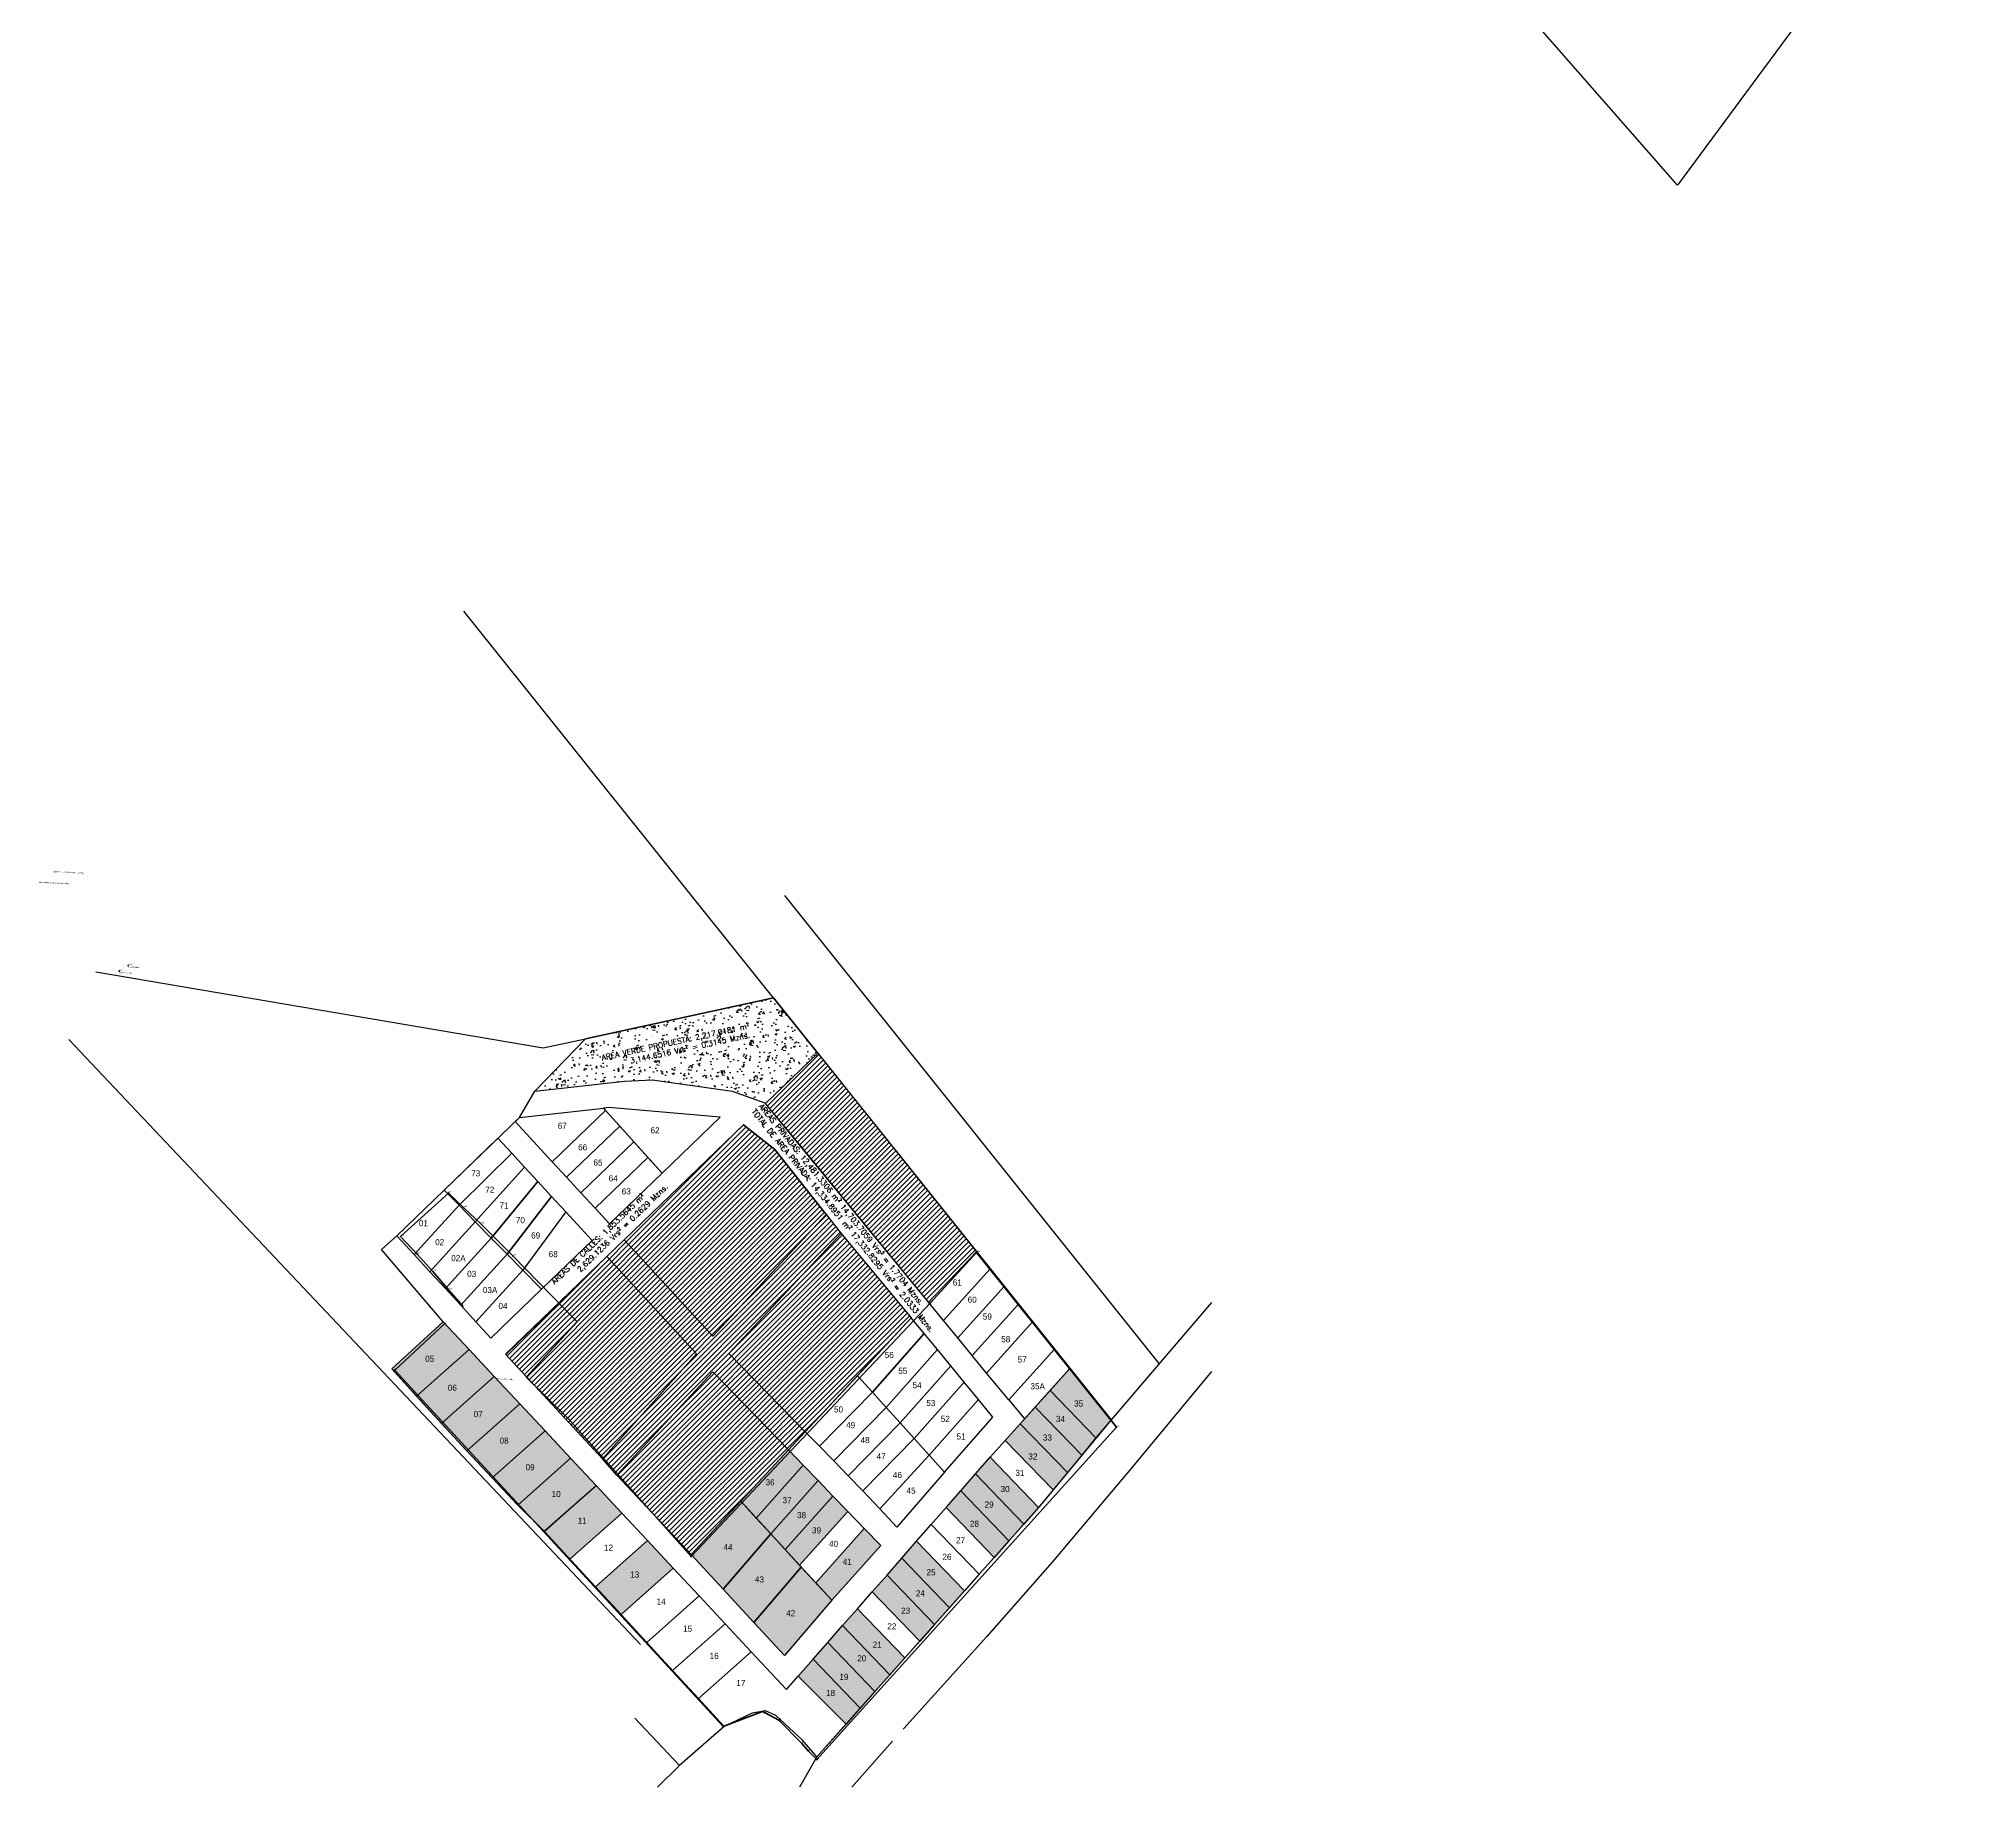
# Model space of a CAD drawing. Header units: metres. Extents: x 610261 to 617471, y 1314831 to 1317846.
# Drawn here: x 610261 to 610977, y 1315317 to 1315963 of the extents above; entities that cross this region are included whole.
import ezdxf
from ezdxf.enums import TextEntityAlignment as Align

# ---------------------------------------------------------------- set-up
doc = ezdxf.new("R2010")
doc.units = ezdxf.units.M
doc.header["$PDMODE"] = 34
doc.header["$PDSIZE"] = 0.15
for name, color, linetype in [('2', 1, 'Continuous'), ('AREA PRIVADA-CALLE', 7, 'Continuous'), ('Cotas', 7, 'Continuous'), ('RE-LOTIFICACION', 6, 'Continuous'), ('TEXTO-LOTE', 3, 'Continuous')]:
    doc.layers.add(name, color=color, linetype=linetype)
for name, color, linetype, lineweight in [('cerco pegado a calle', 174, 'Continuous', 100), ('entrada porton', 174, 'Continuous', 100), ('Point', 5, 'Continuous', 100), ('Point_Name', 1, 'Continuous', 100), ('sobre ancho de calle muro de policia', 174, 'Continuous', 100)]:
    doc.layers.add(name, color=color, linetype=linetype, lineweight=lineweight)
doc.styles.add('Annotative', font='romans.shx', dxfattribs={"height": 1.5})
pattern_1 = [(45, (-815.2802, -977.0447), (-0.9429268927, 0.9429268927), [])]

msp = doc.modelspace()

# ---------------------------------------------------------------- hatches: boundary and pattern name
at = {"layer": 'AREA PRIVADA-CALLE'}
h = msp.add_hatch(dxfattribs=at)
h.set_pattern_fill('ANSI31', color=4, scale=0.42)
h.set_pattern_definition(pattern_1)
h.paths.add_polyline_path([(610529.85482, 1315569.56222), (610549.15061, 1315588.15264), (610607.8383, 1315514.83325), (610590.03185, 1315496.28078), (610543.09237, 1315553.6693)])
h = msp.add_hatch(dxfattribs=at)
h.set_pattern_fill('ANSI31', color=4, scale=0.42)
h.set_pattern_definition(pattern_1)
h.paths.add_polyline_path([(610510.45999, 1315483.67045), (610552.30189, 1315528.61675), (610533.28237, 1315552.6683), (610521.74337, 1315561.7473), (610477.66229, 1315519.27764)])
h.paths.add_polyline_path([(610510.47609, 1315470.49576), (610474.93037, 1315432.3673), (610502.42237, 1315403.0433), (610538.34195, 1315441.64282)])
h.paths.add_polyline_path([(610516.36437, 1315477.2603), (610557.88437, 1315521.5573), (610583.71707, 1315490.40336), (610544.57909, 1315448.34531)])
edge = h.paths.add_edge_path()
edge.add_line((610433.89605, 1315476.96304), (610471.24134, 1315513.09141))
edge.add_line((610471.24134, 1315513.09141), (610504.36828, 1315477.12677))
edge.add_line((610504.36828, 1315477.12677), (610469.70947, 1315438.39997))
edge.add_line((610469.70947, 1315438.39997), (610433.82337, 1315477.0413))
at = {"layer": 'AREA PRIVADA-CALLE', "true_color": 0xf7f281}
h = msp.add_hatch(dxfattribs=at)
h.set_pattern_fill('ANSI31', color=51, scale=0.42)
h.set_pattern_definition(pattern_1)
h.paths.add_polyline_path([(610471.24134, 1315513.09141), (610477.66229, 1315519.27764), (610510.45999, 1315483.67045), (610552.30189, 1315528.61675), (610557.88437, 1315521.5573), (610516.36437, 1315477.2603), (610544.57909, 1315448.34531), (610538.34195, 1315441.64282), (610510.47609, 1315470.49576), (610474.93037, 1315432.3673), (610469.70947, 1315438.39997), (610504.36828, 1315477.12677)])
at = {"layer": 'Cotas'}
h = msp.add_hatch(dxfattribs=at)
h.set_pattern_fill('AR-CONC', color=2, scale=0.0445)
h.set_pattern_definition([(50, (-815.28, -977.045), (8.10721777, -0.709289306), [0.847725, -9.324975]), (355, (-815.28, -977.045), (-1.568332253, 8.502029613), [0.67818, -7.460005996]), (100.4514447, (-814.605, -977.104), (6.538885496, 7.79273996), [0.72045539, -7.925015885]), (46.1842, (-815.28, -974.784), (12.06301732, -1.87088359), [1.2715875, -13.9874625]), (96.6355576, (-814.275, -974.94), (10.56448397, 11.01046254), [1.08068353, -11.88753456]), (351.1841512, (-815.28, -974.784), (10.56448397, 11.01046254), [1.01726853, -11.18995807]), (21, (-814.15, -975.349), (6.74684041, -4.55080132), [0.847725, -9.324975]), (326, (-814.15, -975.349), (2.75019026, 8.196364492), [0.67818, -7.45998]), (71.451445, (-813.588, -975.7285), (9.49703066, 3.645563215), [0.72045539, -7.925002223]), (37.5, (-815.2802, -977.0447), (0.1374428447, 3.76269923), [0, -7.369556, 0, -7.57301, 0, -7.4882375]), (7.5, (-815.2802, -977.0447), (2.973474982, 4.458035579), [0, -4.317746, 0, -7.200011, 0, -2.8540075]), (327.5, (-817.8008, -977.0447), (6.033781485, -0.2549291077), [0, -2.82575, 0, -8.81634, 0, -11.698605]), (317.5, (-818.931, -977.0447), (6.591748572, 1.131478851), [0, -3.673475, 0, -5.854954, 0, -8.307705])])
h.paths.add_polyline_path([(610444.67237, 1315574.1953), (610477.76037, 1315577.9053), (610488.09737, 1315578.3053), (610517.52237, 1315574.2063), (610529.62237, 1315569.8413), (610529.85482, 1315569.56222), (610549.15061, 1315588.15264), (610532.77048, 1315608.61657), (610463.40037, 1315593.5363)])
at = {"layer": 'Cotas', "true_color": 0xadddf7}
h = msp.add_hatch(color=141, dxfattribs=at)
h.dxf.hatch_style = 1
h.paths.add_polyline_path([(610420.41472, 1315478.72212), (610410.80137, 1315489.0213), (610391.78637, 1315471.6353), (610400.98766, 1315461.56808)])
h.paths.add_polyline_path([(610403.56386, 1315473.64994), (610408.06356, 1315473.59726), (610408.10306, 1315476.97203), (610403.60337, 1315477.02471)], flags=24)
h = msp.add_hatch(color=141, dxfattribs=at)
h.dxf.hatch_style = 1
h.paths.add_polyline_path([(610429.69966, 1315468.77477), (610420.41472, 1315478.72212), (610400.98766, 1315461.56808), (610410.2101, 1315451.47771)])
h.paths.add_polyline_path([(610411.9473, 1315462.97055), (610416.44699, 1315462.91788), (610416.4865, 1315466.29265), (610411.98681, 1315466.34532)], flags=24)
h = msp.add_hatch(color=141, dxfattribs=at)
h.dxf.hatch_style = 1
h.paths.add_polyline_path([(610642.29761, 1315471.78273), (610634.99566, 1315463.64226), (610651.95842, 1315446.06763), (610657.50659, 1315452.78194)])
h.paths.add_polyline_path([(610643.29815, 1315457.15117), (610648.17281, 1315457.09411), (610648.21232, 1315460.46887), (610643.33766, 1315460.52594)], flags=24)
h = msp.add_hatch(color=141, dxfattribs=at)
h.dxf.hatch_style = 1
h.paths.add_polyline_path([(610419.48706, 1315441.38305), (610439.06528, 1315458.74099), (610429.69966, 1315468.77477), (610410.2101, 1315451.47771)])
h.paths.add_polyline_path([(610421.48761, 1315453.20364), (610425.98731, 1315453.15097), (610426.02681, 1315456.52574), (610421.52712, 1315456.57841)], flags=24)
h = msp.add_hatch(color=141, dxfattribs=at)
h.dxf.hatch_style = 1
h.paths.add_polyline_path([(610651.95842, 1315446.06763), (610634.99566, 1315463.64226), (610629.4602, 1315457.47113), (610646.67779, 1315439.67709)])
h.paths.add_polyline_path([(610636.57207, 1315451.44554), (610641.44673, 1315451.38848), (610641.48624, 1315454.76325), (610636.61157, 1315454.82031)], flags=24)
h = msp.add_hatch(color=141, dxfattribs=at)
h.dxf.hatch_style = 1
h.paths.add_polyline_path([(610419.48706, 1315441.38305), (610428.90519, 1315431.35129), (610448.42811, 1315448.67091), (610439.06528, 1315458.74099)])
h.paths.add_polyline_path([(610431.05643, 1315443.40757), (610435.55612, 1315443.35489), (610435.59563, 1315446.72966), (610431.09593, 1315446.78234)], flags=24)
h = msp.add_hatch(color=141, dxfattribs=at)
h.dxf.hatch_style = 1
h.paths.add_polyline_path([(610646.67779, 1315439.67709), (610629.4602, 1315457.47113), (610625.57637, 1315453.1413), (610623.93142, 1315451.30745), (610641.40353, 1315433.29425)])
h.paths.add_polyline_path([(610631.74898, 1315444.56073), (610636.62364, 1315444.50367), (610636.66315, 1315447.87844), (610631.78848, 1315447.9355)], flags=24)
h = msp.add_hatch(color=141, dxfattribs=at)
h.dxf.hatch_style = 1
h.paths.add_polyline_path([(610457.83207, 1315438.57114), (610448.42811, 1315448.67091), (610428.90519, 1315431.35129), (610438.3507, 1315421.29035)])
h.paths.add_polyline_path([(610440.654, 1315433.58205), (610445.15369, 1315433.52938), (610445.1932, 1315436.90415), (610440.69351, 1315436.95682)], flags=24)
h = msp.add_hatch(color=141, dxfattribs=at)
h.dxf.hatch_style = 1
h.paths.add_polyline_path([(610623.93142, 1315451.30745), (610618.40932, 1315445.15121), (610636.12926, 1315426.91142), (610641.40353, 1315433.29425)])
h.paths.add_polyline_path([(610626.38492, 1315437.58649), (610631.25958, 1315437.52942), (610631.29909, 1315440.90419), (610626.42442, 1315440.96126)], flags=24)
h = msp.add_hatch(color=141, dxfattribs=at)
h.dxf.hatch_style = 1
h.paths.add_polyline_path([(610543.80507, 1315435.98619), (610538.34195, 1315441.64282), (610520.73401, 1315422.72116), (610526.46653, 1315416.4917)])
h.paths.add_polyline_path([(610529.2973, 1315428.01477), (610534.17197, 1315427.95771), (610534.21147, 1315431.33247), (610529.33681, 1315431.38954)], flags=24)
h = msp.add_hatch(color=141, dxfattribs=at)
h.dxf.hatch_style = 1
h.paths.add_polyline_path([(610448.10237, 1315411.6673), (610467.3077, 1315428.48371), (610457.83207, 1315438.57114), (610438.3507, 1315421.29035)])
h.paths.add_polyline_path([(610450.28059, 1315423.72683), (610454.03033, 1315423.68294), (610454.06984, 1315427.05771), (610450.3201, 1315427.1016)], flags=24)
h = msp.add_hatch(color=141, dxfattribs=at)
h.dxf.hatch_style = 1
h.paths.add_polyline_path([(610543.80507, 1315435.98619), (610526.46653, 1315416.4917), (610531.80923, 1315410.68587), (610549.28622, 1315430.31088)])
h.paths.add_polyline_path([(610535.58541, 1315421.42354), (610540.46008, 1315421.36648), (610540.49959, 1315424.74125), (610535.62492, 1315424.79831)], flags=24)
h = msp.add_hatch(color=141, dxfattribs=at)
h.dxf.hatch_style = 1
h.paths.add_polyline_path([(610612.89384, 1315438.98903), (610607.45352, 1315432.77369), (610625.28138, 1315414.2583), (610630.76878, 1315420.43212)])
h.paths.add_polyline_path([(610616.11042, 1315425.55108), (610620.61011, 1315425.4984), (610620.64962, 1315428.87317), (610616.14993, 1315428.92585)], flags=24)
h = msp.add_hatch(color=141, dxfattribs=at)
h.dxf.hatch_style = 1
h.paths.add_polyline_path([(610476.77868, 1315418.33704), (610467.3077, 1315428.48371), (610448.19716, 1315411.56447), (610457.60522, 1315401.35943)])
h.paths.add_polyline_path([(610459.93646, 1315413.84164), (610463.31123, 1315413.80213), (610463.35074, 1315417.1769), (610459.97597, 1315417.2164)], flags=24)
h = msp.add_hatch(color=141, dxfattribs=at)
h.dxf.hatch_style = 1
h.paths.add_polyline_path([(610554.76737, 1315424.63558), (610549.28622, 1315430.31088), (610531.80923, 1315410.68587), (610537.15192, 1315404.88003)])
h.paths.add_polyline_path([(610540.95622, 1315415.92518), (610545.83088, 1315415.86812), (610545.87039, 1315419.24289), (610540.99572, 1315419.29995)], flags=24)
h = msp.add_hatch(color=141, dxfattribs=at)
h.dxf.hatch_style = 1
h.paths.add_polyline_path([(610607.45352, 1315432.77369), (610602.01319, 1315426.55835), (610619.79397, 1315408.08448), (610625.28138, 1315414.2583)])
h.paths.add_polyline_path([(610610.20925, 1315419.82128), (610615.08392, 1315419.76422), (610615.12342, 1315423.13898), (610610.24876, 1315423.19605)], flags=24)
h = msp.add_hatch(color=141, dxfattribs=at)
h.dxf.hatch_style = 1
h.paths.add_polyline_path([(610531.83631, 1315410.65644), (610531.80923, 1315410.68587), (610526.46653, 1315416.4917), (610520.73401, 1315422.72116), (610502.42237, 1315403.0433), (610514.28142, 1315390.17457)])
h.paths.add_polyline_path([(610513.76405, 1315404.07796), (610518.63872, 1315404.0209), (610518.67823, 1315407.39566), (610513.80356, 1315407.45273)], flags=24)
h = msp.add_hatch(color=141, dxfattribs=at)
h.dxf.hatch_style = 1
h.paths.add_polyline_path([(610537.15192, 1315404.88003), (610542.49462, 1315399.0742), (610560.24851, 1315418.96027), (610554.76737, 1315424.63558)])
h.paths.add_polyline_path([(610552.75277, 1315405.3185), (610557.25246, 1315405.26582), (610557.29197, 1315408.64059), (610552.79228, 1315408.69327)], flags=25)
h = msp.add_hatch(color=141, dxfattribs=at)
h.dxf.hatch_style = 1
h.paths.add_polyline_path([(610560.24851, 1315418.96027), (610554.76737, 1315424.63558), (610537.15192, 1315404.88003), (610542.49462, 1315399.0742)])
h.paths.add_polyline_path([(610546.4704, 1315410.28004), (610551.34506, 1315410.22297), (610551.38457, 1315413.59774), (610546.50991, 1315413.65481)], flags=24)
h = msp.add_hatch(color=141, dxfattribs=at)
h.dxf.hatch_style = 1
h.paths.add_polyline_path([(610614.30657, 1315401.91066), (610619.79397, 1315408.08448), (610602.01319, 1315426.55835), (610596.57286, 1315420.34302)])
h.paths.add_polyline_path([(610604.78997, 1315412.74377), (610609.66463, 1315412.68671), (610609.70414, 1315416.06147), (610604.82947, 1315416.11854)], flags=24)
h = msp.add_hatch(color=141, dxfattribs=at)
h.dxf.hatch_style = 1
h.paths.add_polyline_path([(610572.44737, 1315406.3293), (610566.34794, 1315412.64478), (610548.43997, 1315392.61346), (610554.38533, 1315386.15272)])
h.paths.add_polyline_path([(610557.80814, 1315398.67302), (610561.93286, 1315398.62474), (610561.97237, 1315401.99951), (610557.84765, 1315402.04779)], flags=24)
h = msp.add_hatch(color=141, dxfattribs=at)
h.dxf.hatch_style = 1
h.paths.add_polyline_path([(610495.80936, 1315397.94868), (610486.27697, 1315408.16114), (610467.04717, 1315391.11763), (610476.51623, 1315380.84642)])
h.paths.add_polyline_path([(610479.33713, 1315393.9802), (610483.46185, 1315393.93192), (610483.50136, 1315397.30668), (610479.37664, 1315397.35497)], flags=24)
h = msp.add_hatch(color=141, dxfattribs=at)
h.dxf.hatch_style = 1
h.paths.add_polyline_path([(610543.11082, 1315398.40458), (610542.49462, 1315399.0742), (610537.15192, 1315404.88003), (610531.83631, 1315410.65644), (610514.28142, 1315390.17457), (610525.5654, 1315377.93143)])
h.paths.add_polyline_path([(610525.39609, 1315392.16966), (610530.27076, 1315392.11259), (610530.31027, 1315395.48736), (610525.4356, 1315395.54443)], flags=24)
h = msp.add_hatch(color=141, dxfattribs=at)
h.dxf.hatch_style = 1
h.paths.add_polyline_path([(610603.32513, 1315389.55555), (610585.67903, 1315407.89729), (610580.23146, 1315401.675), (610597.83109, 1315383.37426)])
h.paths.add_polyline_path([(610588.77329, 1315394.81051), (610593.64795, 1315394.75344), (610593.68746, 1315398.12821), (610588.81279, 1315398.18528)], flags=24)
h = msp.add_hatch(color=141, dxfattribs=at)
h.dxf.hatch_style = 1
h.paths.add_polyline_path([(610548.43997, 1315392.61346), (610543.11082, 1315398.40458), (610525.5654, 1315377.93143), (610536.84937, 1315365.6883), (610554.38533, 1315386.15272)])
h.paths.add_polyline_path([(610536.92603, 1315379.68799), (610541.8007, 1315379.63092), (610541.84021, 1315383.00569), (610536.96554, 1315383.06276)], flags=24)
h = msp.add_hatch(color=141, dxfattribs=at)
h.dxf.hatch_style = 1
h.paths.add_polyline_path([(610592.3304, 1315377.18549), (610597.83109, 1315383.37426), (610580.23146, 1315401.675), (610574.76772, 1315395.45359)])
h.paths.add_polyline_path([(610584.83854, 1315387.06398), (610589.71321, 1315387.00692), (610589.75272, 1315390.38169), (610584.87805, 1315390.43875)], flags=24)
h = msp.add_hatch(color=141, dxfattribs=at)
h.dxf.hatch_style = 1
h.paths.add_polyline_path([(610586.82971, 1315370.99672), (610592.3304, 1315377.18549), (610574.76772, 1315395.45359), (610569.30399, 1315389.23217)])
h.paths.add_polyline_path([(610574.28101, 1315374.84383), (610579.15567, 1315374.78677), (610579.19518, 1315378.16153), (610574.32051, 1315378.2186)], flags=25)
h = msp.add_hatch(color=141, dxfattribs=at)
h.dxf.hatch_style = 1
h.paths.add_polyline_path([(610574.76772, 1315395.45359), (610569.30399, 1315389.23217), (610586.82971, 1315370.99672), (610592.3304, 1315377.18549)])
h.paths.add_polyline_path([(610579.39267, 1315380.61384), (610584.26733, 1315380.55678), (610584.30684, 1315383.93155), (610579.43217, 1315383.98861)], flags=24)
h = msp.add_hatch(color=141, dxfattribs=at)
h.dxf.hatch_style = 1
h.paths.add_polyline_path([(610570.31437, 1315352.41547), (610575.8217, 1315358.61171), (610558.36992, 1315376.78183), (610552.89958, 1315370.55291)])
h.paths.add_polyline_path([(610563.18478, 1315363.01297), (610567.68447, 1315362.96029), (610567.72398, 1315366.33506), (610563.22428, 1315366.38774)], flags=24)
h = msp.add_hatch(color=141, dxfattribs=at)
h.dxf.hatch_style = 1
h.paths.add_polyline_path([(610581.32903, 1315364.80795), (610563.84025, 1315383.01076), (610558.36992, 1315376.78183), (610575.8217, 1315358.61171)])
h.paths.add_polyline_path([(610568.86151, 1315368.04117), (610572.98622, 1315367.99289), (610573.02573, 1315371.36766), (610568.90101, 1315371.41594)], flags=24)
h = msp.add_hatch(color=141, dxfattribs=at)
h.dxf.hatch_style = 1
h.paths.add_polyline_path([(610552.89958, 1315370.55291), (610547.42265, 1315364.31646), (610564.80704, 1315346.21923), (610570.31437, 1315352.41547)])
h.paths.add_polyline_path([(610556.59178, 1315356.18869), (610560.7165, 1315356.1404), (610560.75601, 1315359.51517), (610556.63129, 1315359.56345)], flags=24)
h = msp.add_hatch(color=141, dxfattribs=at)
h.dxf.hatch_style = 1
h.paths.add_polyline_path([(610547.42265, 1315364.31646), (610541.94572, 1315358.08002), (610559.62523, 1315340.38923), (610564.80704, 1315346.21923)])
h.paths.add_polyline_path([(610551.65577, 1315350.23779), (610555.78049, 1315350.18951), (610555.82, 1315353.56428), (610551.69528, 1315353.61256)], flags=24)

# ---------------------------------------------------------------- linework, layer by layer
for points in [[(610435.52737, 1315561.12548), (610438.97437, 1315564.4493), (610444.67237, 1315574.1953), (610463.40037, 1315593.5363), (610532.77048, 1315608.61657), (610547.06984, 1315590.75217), (610607.75907, 1315514.93224), (610657.50659, 1315452.78194), (610630.86137, 1315420.5363), (610548.85637, 1315328.2733), (610543.51737, 1315334.4633), (610533.74837, 1315343.5463), (610529.86537, 1315345.2583), (610524.90937, 1315344.4513), (610514.60937, 1315339.5263), (610448.10237, 1315411.6673), (610438.3507, 1315421.29035), (610417.57537, 1315443.4193), (610391.78637, 1315471.6353), (610410.80137, 1315489.0213), (610388.06237, 1315515.6353), (610393.67137, 1315520.7653)], [(610420.41472, 1315478.72212), (610410.80137, 1315489.0213), (610391.78637, 1315471.6353), (610400.98766, 1315461.56808)]]:
    msp.add_lwpolyline(points, close=True)
at = {"color": 7}
for points in [[(610444.67237, 1315574.1953), (610477.76037, 1315577.9053), (610488.09737, 1315578.3053), (610517.52237, 1315574.2063), (610529.62237, 1315569.8413), (610529.85482, 1315569.56222), (610549.15061, 1315588.15264), (610532.77048, 1315608.61657), (610463.40037, 1315593.5363)], [(610529.85482, 1315569.56222), (610549.15061, 1315588.15264), (610607.8383, 1315514.83325), (610590.03316, 1315496.28216)], [(610477.66229, 1315519.27764), (610521.74337, 1315561.7473), (610533.28237, 1315552.6683), (610552.30189, 1315528.61675), (610510.45999, 1315483.67045)], [(610400.09681, 1315513.79506), (610393.67137, 1315520.7653), (610411.14939, 1315537.6187), (610416.65819, 1315532.01222)], [(610405.86568, 1315507.45747), (610400.09681, 1315513.79506), (610416.65819, 1315532.01222), (610422.6506, 1315525.91356)], [(610411.61609, 1315501.23865), (610405.86568, 1315507.45747), (610422.6506, 1315525.91356), (610428.57291, 1315519.88623)], [(610417.2825, 1315495.06483), (610411.61609, 1315501.23865), (610428.57291, 1315519.88623), (610434.43215, 1315513.9231)], [(610557.88437, 1315521.5573), (610583.71707, 1315490.40336), (610544.57909, 1315448.34531), (610516.36437, 1315477.2603)], [(610422.88105, 1315488.96445), (610417.2825, 1315495.06483), (610434.43215, 1315513.9231), (610440.22831, 1315508.02416)], [(610433.82337, 1315477.0413), (610471.24134, 1315513.09141), (610504.36828, 1315477.12677), (610469.70947, 1315438.39997)], [(610595.61251, 1315489.50283), (610590.03316, 1315496.28216), (610607.8383, 1315514.83325), (610612.83753, 1315508.58764)], [(610600.94299, 1315483.02379), (610595.61251, 1315489.50283), (610612.83753, 1315508.58764), (610618.08048, 1315502.03755)], [(610606.24556, 1315476.52187), (610600.94299, 1315483.02379), (610618.08048, 1315502.03755), (610623.32342, 1315495.48746)], [(610611.54995, 1315470.02144), (610606.24556, 1315476.52187), (610623.32342, 1315495.48746), (610628.56637, 1315488.93738)], [(610588.53113, 1315484.59765), (610583.71707, 1315490.40336), (610563.85808, 1315469.0627), (610569.3641, 1315462.96259)], [(610593.40717, 1315478.716), (610588.53113, 1315484.59765), (610569.3641, 1315462.96259), (610574.46306, 1315457.31346)], [(610619.76236, 1315460.13819), (610611.54995, 1315470.02144), (610628.56637, 1315488.93738), (610636.59638, 1315478.90536)], [(610429.69966, 1315468.77477), (610420.41472, 1315478.72212), (610400.98766, 1315461.56808), (610410.2101, 1315451.47771)], [(610598.2956, 1315472.75384), (610593.40717, 1315478.716), (610574.46306, 1315457.31346), (610579.60223, 1315451.61979)], [(610474.93037, 1315432.3673), (610502.42237, 1315403.0433), (610538.34195, 1315441.64282), (610510.47609, 1315470.49576)], [(610603.22207, 1315466.74528), (610598.2956, 1315472.75384), (610579.60223, 1315451.61979), (610584.78829, 1315445.87416)], [(610634.99566, 1315463.64226), (610642.29761, 1315471.78273), (610657.50659, 1315452.78194), (610651.95842, 1315446.06763)], [(610429.69966, 1315468.77477), (610439.06528, 1315458.74099), (610419.48706, 1315441.38305), (610410.2101, 1315451.47771)], [(610549.79161, 1315443.00341), (610544.57909, 1315448.34531), (610563.85808, 1315469.0627), (610569.3641, 1315462.96259)], [(610555.09237, 1315437.57109), (610549.79161, 1315443.00341), (610569.3641, 1315462.96259), (610574.46306, 1315457.31346)], [(610608.53681, 1315460.27918), (610603.22207, 1315466.74528), (610584.78829, 1315445.87416), (610590.37638, 1315439.68313)], [(610629.4602, 1315457.47113), (610634.99566, 1315463.64226), (610651.95842, 1315446.06763), (610646.67779, 1315439.67709)], [(610439.06528, 1315458.74099), (610448.42811, 1315448.67091), (610428.90519, 1315431.35129), (610419.48706, 1315441.38305)], [(610560.43503, 1315432.09583), (610555.09237, 1315437.57109), (610574.46306, 1315457.31346), (610579.60223, 1315451.61979)], [(610613.90237, 1315453.7513), (610608.53681, 1315460.27918), (610590.37638, 1315439.68313), (610596.01807, 1315433.43271)], [(610623.93142, 1315451.30745), (610629.4602, 1315457.47113), (610646.67779, 1315439.67709), (610641.40353, 1315433.29425)], [(610448.42811, 1315448.67091), (610457.83207, 1315438.57114), (610438.3507, 1315421.29035), (610428.90519, 1315431.35129)], [(610565.81921, 1315426.57726), (610560.43503, 1315432.09583), (610579.60223, 1315451.61979), (610584.78829, 1315445.87416)], [(610618.40932, 1315445.15121), (610623.93142, 1315451.30745), (610641.40353, 1315433.29425), (610636.12926, 1315426.91142)], [(610543.80507, 1315435.98619), (610538.34195, 1315441.64282), (610520.73401, 1315422.72116), (610526.46653, 1315416.4917)], [(610572.07616, 1315419.90095), (610565.81922, 1315426.57726), (610584.78829, 1315445.87416), (610590.37638, 1315439.68313)], [(610612.89384, 1315438.98903), (610618.40932, 1315445.15121), (610636.12926, 1315426.91142), (610630.76878, 1315420.43212)], [(610467.3077, 1315428.48371), (610457.83207, 1315438.57114), (610438.3507, 1315421.29035), (610448.10237, 1315411.6673)], [(610549.28622, 1315430.31088), (610543.80507, 1315435.98619), (610526.46653, 1315416.4917), (610531.80923, 1315410.68587)], [(610578.33037, 1315413.0993), (610572.07616, 1315419.90095), (610590.37638, 1315439.68313), (610596.01807, 1315433.43271)], [(610607.45352, 1315432.77369), (610612.89384, 1315438.98903), (610630.76878, 1315420.43212), (610625.28138, 1315414.2583)], [(610476.77868, 1315418.33704), (610467.3077, 1315428.48371), (610448.19716, 1315411.56447), (610457.60522, 1315401.35943)], [(610554.76737, 1315424.63558), (610549.28622, 1315430.31088), (610531.80923, 1315410.68587), (610537.15192, 1315404.88003)], [(610602.01319, 1315426.55835), (610607.45352, 1315432.77369), (610625.28138, 1315414.2583), (610619.79397, 1315408.08448)], [(610514.28142, 1315390.17457), (610502.42237, 1315403.0433), (610520.73401, 1315422.72116), (610531.83631, 1315410.65644)], [(610554.76737, 1315424.63558), (610560.24851, 1315418.96027), (610542.49462, 1315399.0742), (610537.15192, 1315404.88003)], [(610591.12594, 1315414.12015), (610596.57286, 1315420.34302), (610614.30657, 1315401.91066), (610608.81917, 1315395.73684)], [(610596.57286, 1315420.34302), (610602.01319, 1315426.55835), (610619.79397, 1315408.08448), (610614.30657, 1315401.91066)], [(610486.27697, 1315408.16114), (610476.77868, 1315418.33704), (610457.60522, 1315401.35943), (610467.04717, 1315391.11763)], [(610560.24851, 1315418.96027), (610566.34794, 1315412.64478), (610548.43997, 1315392.61346), (610542.49462, 1315399.0742)], [(610572.44737, 1315406.3293), (610566.34794, 1315412.64478), (610548.43997, 1315392.61346), (610554.38533, 1315386.15272)], [(610585.67903, 1315407.89729), (610591.12594, 1315414.12015), (610608.81917, 1315395.73684), (610603.32513, 1315389.55555)], [(610495.80936, 1315397.94868), (610486.27697, 1315408.16114), (610467.04717, 1315391.11763), (610476.51623, 1315380.84642)], [(610525.5654, 1315377.93143), (610514.28142, 1315390.17457), (610531.83631, 1315410.65644), (610543.11082, 1315398.40458)], [(610580.23146, 1315401.675), (610585.67903, 1315407.89729), (610603.32513, 1315389.55555), (610597.83109, 1315383.37426)], [(610536.84937, 1315365.6883), (610525.5654, 1315377.93143), (610543.11082, 1315398.40458), (610554.38533, 1315386.15272)], [(610574.76772, 1315395.45359), (610580.23146, 1315401.675), (610597.83109, 1315383.37426), (610592.3304, 1315377.18549)], [(610505.36906, 1315387.70698), (610495.80936, 1315397.94868), (610476.51623, 1315380.84642), (610486.01918, 1315370.53845)], [(610569.30399, 1315389.23217), (610574.76772, 1315395.45359), (610592.3304, 1315377.18549), (610586.82971, 1315370.99672)], [(610514.96287, 1315377.42873), (610505.36906, 1315387.70698), (610486.01918, 1315370.53845), (610495.55602, 1315360.19371)], [(610563.84025, 1315383.01076), (610569.30399, 1315389.23217), (610586.82971, 1315370.99672), (610581.32903, 1315364.80795)], [(610524.56348, 1315367.1432), (610514.96287, 1315377.42873), (610495.55602, 1315360.19371), (610505.12676, 1315349.81221)], [(610552.89958, 1315370.55291), (610558.36992, 1315376.78183), (610575.8217, 1315358.61171), (610570.31437, 1315352.41547)], [(610558.36992, 1315376.78183), (610563.84025, 1315383.01076), (610581.32903, 1315364.80795), (610575.8217, 1315358.61171)], [(610547.42265, 1315364.31646), (610552.89958, 1315370.55291), (610570.31437, 1315352.41547), (610564.80704, 1315346.21923)], [(610505.12676, 1315349.81221), (610524.56454, 1315367.14414), (610537.62034, 1315353.15483), (610541.94572, 1315358.08002), (610559.62523, 1315340.38923), (610548.85637, 1315328.2733), (610543.51737, 1315334.4633), (610533.74837, 1315343.5463), (610529.86537, 1315345.2583), (610524.90937, 1315344.4513), (610514.60937, 1315339.5263)], [(610541.94572, 1315358.08002), (610547.42265, 1315364.31646), (610564.80704, 1315346.21923), (610559.62523, 1315340.38923)]]:
    msp.add_lwpolyline(points, close=True, dxfattribs=at)
at = {"color": 3, "lineweight": 50, "elevation": 116.35313}
for points in [[(610411.26468, 1315488.22539), (610392.8993, 1315471.15023), (610514.20566, 1315339.50526), (610528.73164, 1315345.0578), (610529.71692, 1315344.59347), (610534.84158, 1315341.83562), (610543.30276, 1315333.26338), (610545.67223, 1315330.50027), (610548.88879, 1315327.30598), (610659.50119, 1315450.04755), (610607.82607, 1315514.58355), (610590.73685, 1315495.90787), (610502.40075, 1315402.2707), (610456.70412, 1315453.49709), (610441.49167, 1315468.484), (610460.26813, 1315489.02516), (610436.53293, 1315513.30643), (610424.74653, 1315525.10846), (610418.44084, 1315531.11955), (610412.81954, 1315536.53557), (610395.03382, 1315520.46272), (610401.24465, 1315514.01618), (610406.96384, 1315507.49683), (610412.7184, 1315500.81133)], [(610412.7184, 1315500.81133), (610418.18985, 1315494.66405)]]:
    msp.add_lwpolyline(points, dxfattribs=at)
at = {"color": 6}
msp.add_lwpolyline([(610619.76236, 1315460.13819), (610625.57637, 1315453.1413), (610642.29761, 1315471.78273), (610636.59638, 1315478.90536)], close=True, dxfattribs=at)
at = {"layer": '2', "color": 1, "linetype": 'Continuous'}
for p, q in [((610282.43959, 1315618.21594), (610447.76217, 1315590.13673)), ((610272.57824, 1315593.30506), (610483.63934, 1315369.76768)), ((610447.76217, 1315590.13673), (610463.40037, 1315593.5363)), ((610694.58049, 1315496.13408), (610657.50659, 1315452.78194)), ((610481.64597, 1315342.53881), (610498.07659, 1315325.13694))]:
    msp.add_line(p, q, dxfattribs=at)
for points in [[(610977.48983, 1316058.60467), (610866.81683, 1315908.78467), (610811.75383, 1315971.63467)], [(610530.10431, 1315611.94745), (610418.42391, 1315751.47141)], [(610675.31059, 1315473.60094), (610536.98828, 1315646.40901)], [(610532.77048, 1315608.61657), (610530.10431, 1315611.94745)], [(610694.58049, 1315470.63919), (610664.85181, 1315434.68897), (610635.81171, 1315400.21769), (610611.69159, 1315372.77694), (610580.91459, 1315338.75694), (610580.70123, 1315338.51476)], [(610514.60937, 1315339.5263), (610498.07659, 1315325.13694)], [(610576.81276, 1315334.10099), (610561.81611, 1315317.07839)], [(610548.85637, 1315328.2733), (610542.3816, 1315317.07839)], [(610498.07659, 1315325.13694), (610489.9228, 1315317.07839)]]:
    msp.add_lwpolyline(points, dxfattribs=at)
at = {"layer": 'AREA PRIVADA-CALLE'}
for points in [[(610529.85482, 1315569.56222), (610549.15061, 1315588.15264), (610607.8383, 1315514.83325), (610590.03185, 1315496.28078), (610543.09237, 1315553.6693)], [(610510.45999, 1315483.67045), (610552.30189, 1315528.61675), (610533.28237, 1315552.6683), (610521.74337, 1315561.7473), (610477.66229, 1315519.27764)], [(610516.36437, 1315477.2603), (610557.88437, 1315521.5573), (610583.71707, 1315490.40336), (610544.57909, 1315448.34531)], [(610510.47609, 1315470.49576), (610474.93037, 1315432.3673), (610502.42237, 1315403.0433), (610538.34195, 1315441.64282)]]:
    msp.add_lwpolyline(points, close=True, dxfattribs=at)
at = {"layer": 'AREA PRIVADA-CALLE', "color": 7}
msp.add_lwpolyline([(610471.24134, 1315513.09141), (610477.66229, 1315519.27764), (610510.45999, 1315483.67045), (610552.30189, 1315528.61675), (610557.88437, 1315521.5573), (610516.36437, 1315477.2603), (610544.57909, 1315448.34531), (610538.34195, 1315441.64282), (610510.47609, 1315470.49576), (610474.93037, 1315432.3673), (610469.70947, 1315438.39997), (610504.36828, 1315477.12677)], close=True, dxfattribs=at)
at = {"layer": 'AREA PRIVADA-CALLE'}
msp.add_lwpolyline([(610433.89605, 1315476.96304), (610471.24134, 1315513.09141), (610504.36828, 1315477.12677), (610469.70947, 1315438.39997), (610433.82337, 1315477.0413)], dxfattribs=at)
at = {"layer": 'entrada porton', "color": 3, "lineweight": 50}
for p in [(610294.42227, 1315620.57873, 120.41751), (610291.17343, 1315618.49337, 120.50853)]:
    msp.add_point(p, dxfattribs=at)
at = {"layer": 'Point', "color": 3, "lineweight": 50}
for p in [(610412.81954, 1315536.53557, 120.12312), (610401.24465, 1315514.01618, 119.8032), (610436.53293, 1315513.30643, 114.71501), (610607.82607, 1315514.58355, 119.58136), (610412.7184, 1315500.81133, 117.67958), (610590.73685, 1315495.90787, 117.55934), (610392.8993, 1315471.15023, 118.67809), (610659.50119, 1315450.04755, 119.74551), (610502.40075, 1315402.2707, 118.65973), (610529.71692, 1315344.59347, 121.22695), (610534.84158, 1315341.83562, 121.36792), (610514.20566, 1315339.50526, 126.07297), (610543.30276, 1315333.26338, 121.0907), (610545.67223, 1315330.50027, 121.69484), (610548.88879, 1315327.30598, 119.30796)]:
    msp.add_point(p, dxfattribs=at)
at = {"layer": 'RE-LOTIFICACION'}
for points in [[(610451.12997, 1315548.08275), (610437.42812, 1315562.95831), (610438.97437, 1315564.4493), (610469.99461, 1315567.92745), (610470.80864, 1315567.02559)], [(610451.12997, 1315548.08275), (610456.38733, 1315542.37503), (610476.00811, 1315561.26511), (610470.80864, 1315567.02559)], [(610491.69395, 1315543.8868), (610513.18985, 1315564.59496), (610472.06237, 1315568.1593), (610469.99461, 1315567.92745)], [(610431.00974, 1315556.76929), (610436.12481, 1315551.21605), (610416.65819, 1315532.01222), (610411.14939, 1315537.6187)], [(610461.65954, 1315536.65121), (610456.38806, 1315542.37573), (610476.00811, 1315561.26511), (610481.22097, 1315555.48979)], [(610436.12481, 1315551.21605), (610440.86727, 1315546.06735), (610422.6506, 1315525.91356), (610416.65819, 1315532.01222)], [(610466.94704, 1315530.91077), (610461.65954, 1315536.65121), (610481.22097, 1315555.48979), (610486.45026, 1315549.69627)], [(610472.2491, 1315525.15453), (610466.94704, 1315530.91077), (610486.45026, 1315549.69627), (610491.69395, 1315543.8868)], [(610440.86727, 1315546.06735), (610445.77232, 1315540.74213), (610428.57291, 1315519.88623), (610422.6506, 1315525.91356)], [(610445.77232, 1315540.74213), (610450.83998, 1315535.24037), (610434.43241, 1315513.92338), (610428.57291, 1315519.88623)], [(610450.83998, 1315535.24037), (610456.07328, 1315529.55878), (610440.22831, 1315508.02416), (610434.43241, 1315513.92338)], [(610465.82787, 1315518.9686), (610456.07328, 1315529.55878), (610440.22828, 1315508.02413), (610447.15235, 1315500.97747)], [(610422.88105, 1315488.96445), (610428.41875, 1315482.93037), (610447.15229, 1315500.9774), (610440.22831, 1315508.02416)]]:
    msp.add_lwpolyline(points, close=True, dxfattribs=at)

# ---------------------------------------------------------------- texts
at = {"insert": (610469.21035, 1315587.46129), "char_height": 2, "attachment_point": 1, "rotation": 12.27374102, "style": 'Annotative'}
msp.add_mtext_dynamic_manual_height_columns('\\pi-10,l10;{\\C1;AREA VERDE PROPUESTA: 2,217.0181 m² 3,144.6516 Vrs² = 0.3145 Mzns.}', width=63.9877549, gutter_width=7.5, heights=[7.78846], dxfattribs=at)
at = {"layer": 'AREA PRIVADA-CALLE', "char_height": 2, "attachment_point": 1, "style": 'Annotative'}
for s, width, heights, insert, rotation in [('\\pi-10,l10;{\\C1;TOTAL DE AREA PRIVADA: 14,334.8951 m² 17,332.8295 Vrs² = 2.0333 Mzns.}', 243.2999224, [14.92892], (610526.18243, 1315567.76873), 309.02221753), ('\\pi-10,l10;{\\C1;AREAS PRIVADAS: 12,481.3306 m² 14,703.7059 Vrs² = 1.7704 Mzns.}', 243.2999224, [14.92892], (610528.84245, 1315569.76653), 309.02221753), ('\\pi-10,l10;{\\C1;AREAS DE CALLES: 1,853.5645 m² 2,629.1236 Vrs² = 0.2629 Mzns.}', 63.9877549, [7.78846], (610450.54785, 1315504.10689), 44.00106372)]:
    msp.add_mtext_dynamic_manual_height_columns(s, width=width, gutter_width=7.5, heights=heights, dxfattribs=dict(at, insert=insert, rotation=rotation))
at = {"layer": 'cerco pegado a calle', "color": 3, "lineweight": 50}
msp.add_text('cerco pegado a calle', height=0.5, rotation=357.19567982, dxfattribs=at).set_placement((610430.42254, 1315467.74341))
at = {"layer": 'entrada porton', "color": 3, "lineweight": 50}
for s, p in [('entrada porton', (610294.38557, 1315619.82963)), ('p501', (610294.4345, 1315620.82843)), ('entrada porton', (610291.13674, 1315617.74427)), ('p500', (610291.18566, 1315618.74307))]:
    msp.add_text(s, height=0.5, rotation=357.19567982, dxfattribs=at).set_placement(p)
at = {"layer": 'Point_Name', "color": 3, "lineweight": 50}
for s, p in [('p20', (610412.83177, 1315536.78527)), ('p19', (610418.45307, 1315531.36925)), ('p21', (610395.04605, 1315520.71243)), ('p18', (610424.75876, 1315525.35816)), ('p22', (610401.25688, 1315514.26588)), ('p17', (610436.54516, 1315513.55613)), ('p11', (610607.8383, 1315514.83325)), ('p23', (610406.97607, 1315507.74653)), ('p24', (610412.73063, 1315501.06103)), ('p12', (610590.74908, 1315496.15757)), ('p1', (610411.27691, 1315488.4751)), ('p16', (610460.28036, 1315489.27486)), ('p2', (610392.91153, 1315471.39993)), ('p15', (610441.5039, 1315468.7337)), ('p14', (610456.71635, 1315453.74679)), ('p10', (610659.51342, 1315450.29725)), ('p13', (610502.41298, 1315402.5204)), ('p4', (610528.74387, 1315345.3075)), ('p5', (610529.72915, 1315344.84317)), ('p6', (610534.85381, 1315342.08532)), ('p3', (610514.2179, 1315339.75496)), ('p7', (610543.31499, 1315333.51308)), ('p8', (610545.68447, 1315330.74997)), ('p9', (610548.90102, 1315327.55569))]:
    msp.add_text(s, height=0.5, rotation=357.19567982, dxfattribs=at).set_placement(p)
at = {"layer": 'sobre ancho de calle muro de policia', "color": 3, "lineweight": 50}
for p in [(610261.39742, 1315651.12411), (610266.64564, 1315655.06093)]:
    msp.add_text('sobre ancho de calle muro de policia', height=0.5, rotation=357.19567982, dxfattribs=at).set_placement(p)
at = {"layer": 'TEXTO-LOTE'}
for s, p in [('67', (610453.1345, 1315561.39273)), ('62', (610487.42116, 1315559.72239)), ('66', (610460.66082, 1315553.45868)), ('65', (610466.30563, 1315547.82132)), ('73', (610421.14752, 1315543.8543)), ('64', (610471.95035, 1315541.97517)), ('72', (610426.37417, 1315537.79936)), ('63', (610476.75892, 1315537.17298)), ('71', (610431.60081, 1315531.9532)), ('70', (610437.66369, 1315526.52464)), ('01', (610401.8321, 1315525.43002)), ('69', (610443.30841, 1315520.88728)), ('02', (610407.84652, 1315518.42587)), ('02A', (610413.76605, 1315512.51716)), ('68', (610449.78946, 1315513.99716)), ('03', (610419.65626, 1315506.69664)), ('03A', (610425.47599, 1315500.73869)), ('61', (610599.06675, 1315503.52298)), ('60', (610604.55945, 1315497.17709)), ('04', (610431.23164, 1315494.84634)), ('59', (610610.16799, 1315490.9384)), ('56', (610573.90733, 1315476.74053)), ('58', (610616.94734, 1315482.5766)), ('05', (610404.14608, 1315475.33074)), ('55', (610578.92931, 1315470.93848)), ('57', (610623.01063, 1315475.08861)), ('06', (610412.52951, 1315464.65135)), ('54', (610584.21424, 1315465.58652)), ('35A', (610627.74706, 1315465.19727)), ('07', (610422.06983, 1315454.88444)), ('50', (610555.16477, 1315456.62559)), ('53', (610589.27809, 1315458.98222)), ('35', (610643.88036, 1315458.83197)), ('49', (610559.6533, 1315450.81852)), ('52', (610594.60117, 1315453.14878)), ('34', (610637.15428, 1315453.12634)), ('08', (610431.63864, 1315445.08837)), ('48', (610565.01742, 1315445.32701)), ('51', (610600.43658, 1315446.65479)), ('33', (610632.33119, 1315446.24153)), ('09', (610441.23622, 1315435.26285)), ('47', (610570.90873, 1315439.29578)), ('31', (610622.19538, 1315433.19191)), ('32', (610626.96713, 1315439.26729)), ('36', (610529.87951, 1315429.69557)), ('46', (610576.93807, 1315432.43173)), ('45', (610581.97874, 1315426.66364)), ('30', (610616.69264, 1315427.23188)), ('10', (610450.86281, 1315425.40763)), ('37', (610536.16763, 1315423.10434)), ('29', (610610.79146, 1315421.50208)), ('11', (610460.51868, 1315415.52244)), ('38', (610541.53843, 1315417.60598)), ('39', (610547.05261, 1315411.96084)), ('28', (610605.37218, 1315414.42457)), ('12', (610470.2041, 1315405.60698)), ('44', (610514.34627, 1315405.75876)), ('40', (610553.33498, 1315406.9993)), ('27', (610600.279, 1315408.34064)), ('41', (610558.39036, 1315400.35382)), ('26', (610595.24268, 1315402.19814)), ('13', (610479.91935, 1315395.661)), ('43', (610525.97831, 1315393.85046)), ('25', (610589.3555, 1315396.49131)), ('14', (610489.66469, 1315385.6842)), ('24', (610585.42076, 1315388.74478)), ('15', (610499.44155, 1315375.67515)), ('42', (610537.50825, 1315381.36879)), ('22', (610574.86322, 1315376.52463)), ('23', (610579.97488, 1315382.29464)), ('21', (610569.44372, 1315369.72197)), ('16', (610509.2523, 1315365.6314)), ('20', (610563.76699, 1315364.69377)), ('17', (610519.11264, 1315355.60108)), ('19', (610557.174, 1315357.86949)), ('18', (610552.23799, 1315351.91859))]:
    msp.add_text(s, height=2.25, rotation=359.3292905, dxfattribs=at).set_placement(p, align=Align.MIDDLE_LEFT)

doc.saveas('drawing.dxf')
